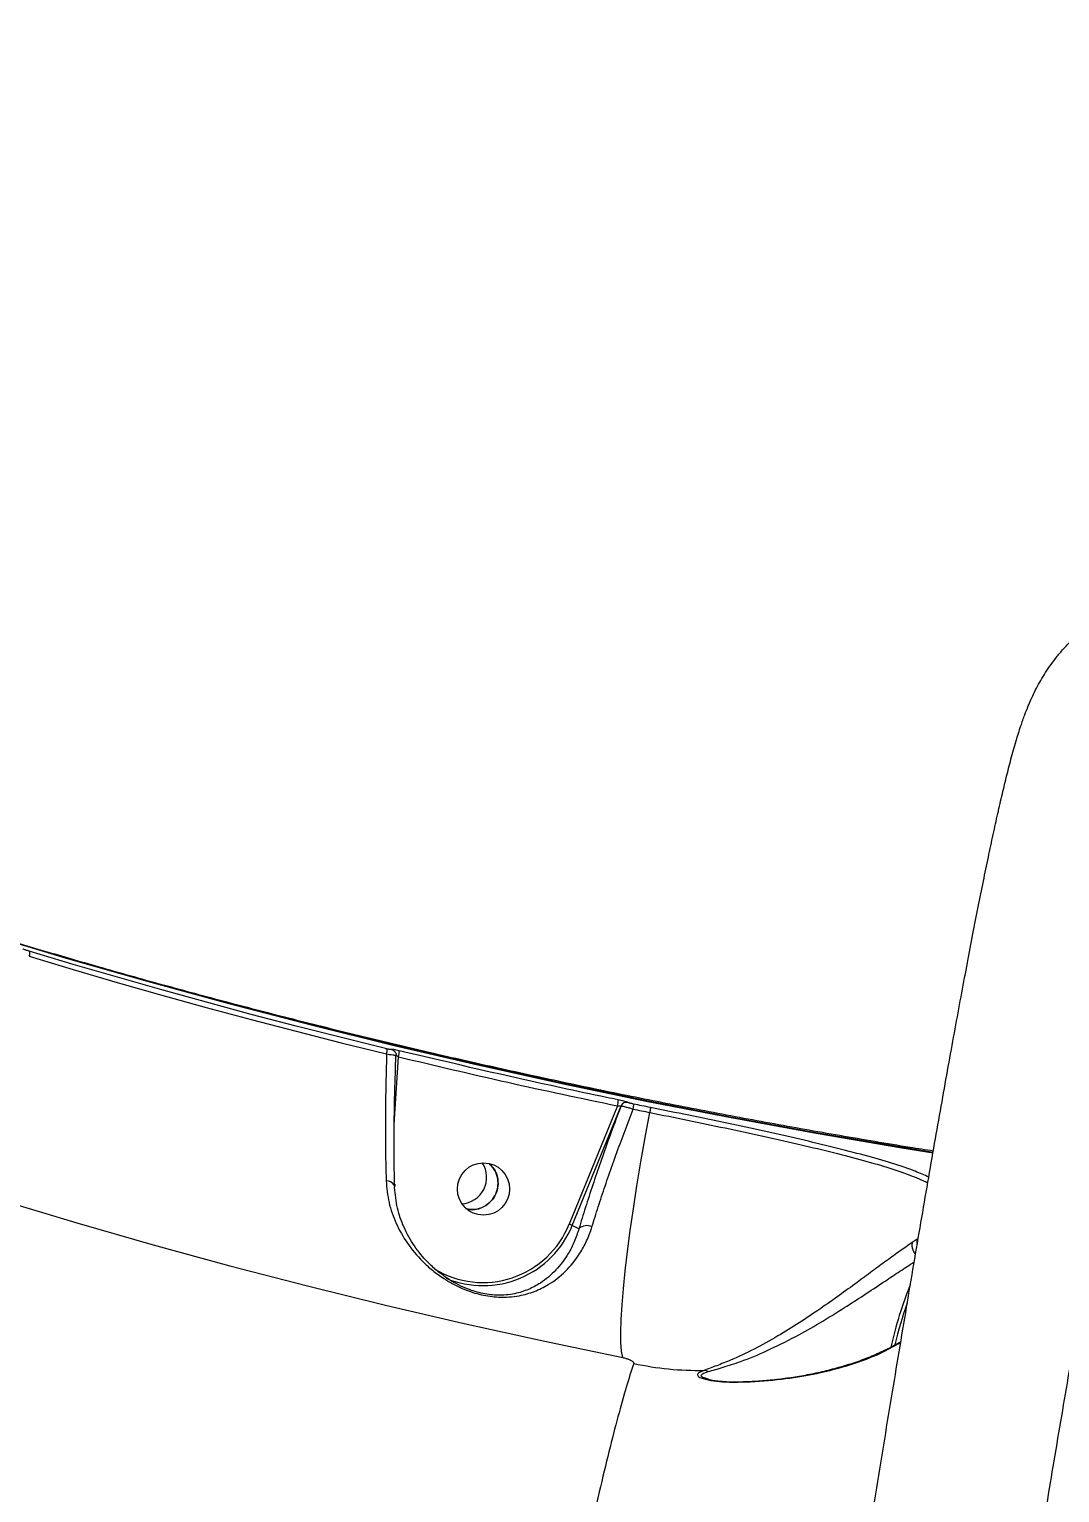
# Model space of a CAD drawing. Header units: millimetres. Extents: x -4781 to 5098, y -4410 to 4664.
# Drawn here: x -99 to 77.2, y -889.9 to -639.8 of the extents above; entities that cross this region are included whole.
import ezdxf

# ---------------------------------------------------------------- set-up
doc = ezdxf.new("R2010")
doc.units = ezdxf.units.MM
for name, color, linetype in [('DIKOM_ОБЪЕКТ', 7, 'Continuous'), ('DIKOM_РАЗМЕР_ЗОНА', 7, 'Continuous'), ('DIKOM_РАЗМЕР_ОБЪЕКТА', 7, 'Continuous')]:
    doc.layers.add(name, color=color, linetype=linetype)
doc.styles.add('style1', font='arial.ttf', dxfattribs={"width": 0.8})
doc.dimstyles.new('1-50', dxfattribs={"dimtxt": 300, "dimasz": 200, "dimexe": 100, "dimexo": 0, "dimgap": 100, "dimtad": 1, "dimtxsty": 'style1', "dimcen": 200, "dimclrd": 7, "dimclre": 7, "dimclrt": 7, "dimadec": 1, "dimazin": 2, "dimtfac": 1, "dimtmove": 0, "dimatfit": 2, "dimfxl": 0, "dimlwd": 25, "dimlwe": 18, "dimarcsym": 0})

# ---------------------------------------------------------------- blocks, each defined once
blk = doc.blocks.new('*D54')
at = {"layer": 'Defpoints', "color": 0, "transparency": 16777216}
for p in [(2534.93, 1098.4), (-3331.22, 763.4), (2534.93, -3200.56)]:
    blk.add_point(p, dxfattribs=at)
at = {"layer": 'DIKOM_РАЗМЕР_ОБЪЕКТА', "color": 7, "lineweight": 18, "transparency": 16777216}
for p, q in [((2534.93, 1098.4), (2534.93, -3300.56)), ((-3331.22, 763.4), (-3331.22, -3300.56))]:
    blk.add_line(p, q, dxfattribs=at)
at = {"layer": 'DIKOM_РАЗМЕР_ОБЪЕКТА', "color": 7, "lineweight": 25, "transparency": 16777216}
blk.add_line((-3131.22, -3200.56), (2334.93, -3200.56), dxfattribs=at)
at = {"layer": 'DIKOM_РАЗМЕР_ОБЪЕКТА', "color": 7, "transparency": 16777216}
for points in [[(-3131.22, -3167.23), (-3131.22, -3233.9), (-3331.22, -3200.56)], [(2334.93, -3167.23), (2334.93, -3233.9), (2534.93, -3200.56)]]:
    blk.add_solid(points, dxfattribs=at)
at = {"layer": 'DIKOM_РАЗМЕР_ОБЪЕКТА', "color": 7, "transparency": 16777216, "insert": (941.13, -2947.39), "char_height": 300, "attachment_point": 5, "style": 'style1'}
blk.add_mtext('5870', dxfattribs=at)
blk = doc.blocks.new('*D55')
at = {"layer": 'Defpoints', "color": 0, "transparency": 16777216}
for p in [(-169.77, 3162.36), (761.57, -2110.65), (3503.66, -2110.65)]:
    blk.add_point(p, dxfattribs=at)
at = {"layer": 'DIKOM_РАЗМЕР_ОБЪЕКТА', "color": 7, "lineweight": 18, "transparency": 16777216}
for p, q in [((-169.77, 3162.36), (3603.66, 3162.36)), ((761.57, -2110.65), (3603.66, -2110.65))]:
    blk.add_line(p, q, dxfattribs=at)
at = {"layer": 'DIKOM_РАЗМЕР_ОБЪЕКТА', "color": 7, "lineweight": 25, "transparency": 16777216}
blk.add_line((3503.66, 2962.36), (3503.66, -1910.65), dxfattribs=at)
at = {"layer": 'DIKOM_РАЗМЕР_ОБЪЕКТА', "color": 7, "transparency": 16777216}
for points in [[(3470.33, 2962.36), (3537, 2962.36), (3503.66, 3162.36)], [(3470.33, -1910.65), (3537, -1910.65), (3503.66, -2110.65)]]:
    blk.add_solid(points, dxfattribs=at)
at = {"layer": 'DIKOM_РАЗМЕР_ОБЪЕКТА', "color": 7, "transparency": 16777216, "insert": (3250.49, 1115.85), "char_height": 300, "attachment_point": 5, "rotation": 90, "style": 'style1'}
blk.add_mtext('5270', dxfattribs=at)
blk = doc.blocks.new('*D57')
at = {"layer": 'Defpoints', "color": 0, "transparency": 16777216}
for p in [(4034.06, 1180.11), (-4781.22, 856.14), (4034.06, -4310.06)]:
    blk.add_point(p, dxfattribs=at)
at = {"layer": 'DIKOM_РАЗМЕР_ЗОНА', "color": 7, "lineweight": 18, "transparency": 16777216}
for p, q in [((4034.06, 1180.11), (4034.06, -4410.06)), ((-4781.22, 856.14), (-4781.22, -4410.06))]:
    blk.add_line(p, q, dxfattribs=at)
at = {"layer": 'DIKOM_РАЗМЕР_ЗОНА', "color": 7, "lineweight": 25, "transparency": 16777216}
blk.add_line((-4581.22, -4310.06), (3834.06, -4310.06), dxfattribs=at)
at = {"layer": 'DIKOM_РАЗМЕР_ЗОНА', "color": 7, "transparency": 16777216}
for points in [[(-4581.22, -4276.72), (-4581.22, -4343.39), (-4781.22, -4310.06)], [(3834.06, -4276.72), (3834.06, -4343.39), (4034.06, -4310.06)]]:
    blk.add_solid(points, dxfattribs=at)
at = {"layer": 'DIKOM_РАЗМЕР_ЗОНА', "color": 7, "transparency": 16777216, "insert": (-1490.8, -4056.88), "char_height": 300, "attachment_point": 5, "style": 'style1'}
blk.add_mtext('8820', dxfattribs=at)

msp = doc.modelspace()

# ---------------------------------------------------------------- linework, layer by layer
at = {"layer": 'DIKOM_ОБЪЕКТ', "color": 7, "linetype": 'Continuous', "lineweight": 15}
for p, q in [((-38.084, -813.955), (-37.85, -814.014)), ((-37.043, -814.141), (-37.04, -814.143)), ((-36.589, -826.94), (-35.878, -815.379)), ((1.567, -823.758), (-6.68, -843.958)), ((-6.16, -844.175), (2.171, -823.769)), ((2.171, -823.769), (2.173, -823.772)), ((3.299, -823.17), (3.296, -823.167)), ((-36.501, -837.139), (-36.491, -837.501)), ((-23.726, -841.474), (-24.413, -841.295)), ((-5.03, -844.749), (-6.16, -844.175)), ((52.781, -846.552), (51.941, -847.125)), ((17.086, -870.433), (16.884, -870.378))]:
    msp.add_line(p, q, dxfattribs=at)
at = {"layer": 'DIKOM_ОБЪЕКТ', "color": 7, "linetype": 'Continuous', "lineweight": 15, "flags": 128}
for points in [[(-170.432, -772.486), (-159.746, -776.468), (-146.645, -781.164), (-133.377, -785.721), (-119.952, -790.133), (-106.378, -794.4), (-92.664, -798.516), (-78.82, -802.481), (-64.854, -806.291), (-50.776, -809.944), (-36.594, -813.437), (-22.318, -816.769), (-7.958, -819.936), (6.477, -822.938), (20.979, -825.771), (35.536, -828.435), (50.141, -830.927), (55.494, -831.795)], [(55.507, -831.719), (50.105, -830.843), (35.457, -828.343), (20.855, -825.672), (6.31, -822.83), (-8.169, -819.819), (-22.573, -816.643), (-36.891, -813.301), (-51.116, -809.797), (-65.237, -806.133), (-79.245, -802.311), (-93.131, -798.335), (-106.886, -794.205), (-120.5, -789.927), (-133.966, -785.501), (-147.274, -780.931), (-160.415, -776.22), (-163.939, -774.922)], [(-37.836, -814.02), (-45.597, -812.104), (-53.327, -810.14), (-61.024, -808.127), (-68.687, -806.065), (-76.314, -803.955), (-83.903, -801.799), (-91.454, -799.595), (-98.963, -797.344)], [(-98.972, -798.218), (-91.468, -800.467), (-83.923, -802.669), (-76.339, -804.825), (-68.718, -806.933), (-61.061, -808.993), (-53.369, -811.005), (-45.645, -812.968), (-37.889, -814.882)], [(2.454, -866.759), (2.263, -865.666), (2.156, -864.209), (2.134, -862.398), (2.197, -860.248), (2.345, -857.776), (2.576, -855.001), (2.888, -851.944), (3.28, -848.629), (3.748, -845.083), (4.288, -841.332), (4.897, -837.405), (5.569, -833.335), (6.3, -829.151), (7.083, -824.888)], [(4.245, -824.31), (4.6, -824.383), (4.954, -824.455), (5.309, -824.528), (5.664, -824.6), (6.019, -824.672), (6.374, -824.744), (6.728, -824.816), (7.083, -824.888)], [(7.168, -824.033), (6.813, -823.961), (6.458, -823.889), (6.103, -823.817), (5.748, -823.745), (5.393, -823.673), (5.038, -823.6), (4.683, -823.528), (4.328, -823.455)], [(-138.32, -828.606), (-129.158, -831.729), (-116.52, -835.877), (-103.743, -839.888), (-90.836, -843.76), (-77.807, -847.49), (-64.664, -851.075), (-51.416, -854.514), (-38.072, -857.804), (-24.639, -860.943), (-11.128, -863.929), (2.454, -866.759)], [(-36.519, -837.703), (-36.503, -837.51), (-36.504, -837.502)]]:
    msp.add_lwpolyline(points, dxfattribs=at)
at = {"layer": 'DIKOM_ОБЪЕКТ', "color": 7, "linetype": 'Continuous', "lineweight": 15}
msp.add_circle((-21.335, -837.97), 4.471, dxfattribs=at)
for centre, radius, start, end in [((-99.953, -797.771), 1.078, 335.49898, 23.3367), ((-39.377, -814.359), 1.577, 340.6169, 12.37652), ((-37.273, -815.088), 0.975, 49.41043, 76.34239), ((-37.272, -815.095), 0.98, 50.00604, 76.29828), ((-37.277, -815.092), 0.98, 31.26344, 49.41174), ((-38.109, -814.592), 2.366, 340.56787, 5.88159), ((-0.747, -823.041), 2.422, 342.77403, 7.60172), ((3.1, -824.153), 1.005, 78.7135, 157.57371), ((3.102, -824.155), 1.004, 78.67986, 157.60735), ((1.777, -823.639), 2.558, 344.78155, 4.11691), ((-25.316, -835.981), 4.519, 272.86137, 33.25094), ((-37.951, -838.127), 1.576, 23.35863, 91.01679), ((-21.457, -838.021), 15.924, 238.86314, 338.11211), ((-21.421, -838.018), 16.456, 247.51048, 338.0282), ((-13.427, -860.816), 18.158, 66.41143, 68.18939), ((-3.67, -846.257), 2.031, 64.52483, 132.06114), ((54.534, -846.974), 1.803, 166.44148, 193.2274), ((116.85, -880.557), 70.322, 158.10115, 167.20278), ((118.85, -881.129), 71.802, 160.73673, 166.68952), ((15.303, -818.006), 50.951, 257.56585, 271.1708), ((16.193, -870.655), 1.716, 60.1043, 84.96428)]:
    msp.add_arc(centre, radius, start, end, dxfattribs=at)
for points, knots in [([(-36.854, -1769.695), (-36.93, -1769.694), (-38.048, -1769.681), (-40.182, -1769.355), (-43.186, -1768.706), (-46.047, -1767.745), (-48.739, -1766.543), (-51.239, -1765.122), (-53.529, -1763.52), (-55.592, -1761.779), (-57.418, -1759.944), (-59.001, -1758.064), (-60.346, -1756.187), (-61.471, -1754.351), (-62.396, -1752.584), (-63.149, -1750.903), (-63.759, -1749.31), (-64.252, -1747.798), (-64.65, -1746.35), (-64.972, -1744.949), (-65.232, -1743.566), (-65.443, -1742.168), (-65.612, -1740.705), (-65.746, -1739.089), (-65.848, -1737.144), (-65.902, -1734.591), (-65.879, -1731.615), (-65.785, -1728.301), (-65.64, -1724.9), (-65.445, -1721.266), (-65.199, -1717.341), (-64.911, -1713.218), (-64.581, -1708.866), (-64.208, -1704.254), (-63.794, -1699.393), (-63.337, -1694.27), (-62.839, -1688.877), (-62.299, -1683.209), (-61.718, -1677.281), (-61.095, -1671.09), (-60.433, -1664.641), (-59.729, -1657.918), (-58.985, -1650.936), (-58.203, -1643.718), (-57.386, -1636.284), (-56.532, -1628.622), (-55.64, -1620.718), (-54.709, -1612.56), (-53.74, -1604.164), (-52.735, -1595.542), (-51.693, -1586.694), (-50.615, -1577.616), (-49.504, -1568.338), (-48.36, -1558.863), (-47.184, -1549.2), (-45.974, -1539.327), (-44.731, -1529.259), (-43.46, -1519.023), (-42.162, -1508.645), (-40.839, -1498.127), (-39.487, -1487.446), (-38.106, -1476.595), (-36.697, -1465.583), (-35.262, -1454.435), (-33.802, -1443.15), (-32.317, -1431.725), (-30.809, -1420.184), (-29.281, -1408.547), (-27.735, -1396.824), (-26.169, -1385.006), (-24.583, -1373.09), (-22.979, -1361.097), (-21.361, -1349.047), (-19.731, -1336.959), (-18.091, -1324.845), (-16.437, -1312.688), (-14.768, -1300.468), (-13.083, -1288.174), (-11.382, -1275.822), (-9.669, -1263.429), (-7.945, -1251.01), (-6.214, -1238.583), (-4.477, -1226.166), (-2.737, -1213.776), (-0.997, -1201.431), (0.742, -1189.147), (2.477, -1176.939), (4.206, -1164.816), (5.935, -1152.751), (7.666, -1140.716), (9.401, -1128.698), (11.138, -1116.719), (12.871, -1104.817), (14.594, -1093.027), (16.304, -1081.383), (18.002, -1069.864), (19.691, -1058.454), (21.373, -1047.144), (23.044, -1035.96), (24.702, -1024.911), (26.347, -1013.995), (27.981, -1003.208), (29.599, -992.582), (31.199, -982.124), (32.781, -971.834), (34.349, -961.69), (35.899, -951.715), (37.426, -941.942), (38.926, -932.406), (40.397, -923.104), (41.845, -914.002), (43.273, -905.091), (44.677, -896.383), (46.055, -887.9), (47.407, -879.641), (48.732, -871.603), (50.029, -863.805), (51.295, -856.261), (52.53, -848.968), (53.737, -841.91), (54.915, -835.091), (56.061, -828.536), (57.171, -822.261), (58.243, -816.279), (59.283, -810.556), (60.292, -805.091), (61.27, -799.882), (62.214, -794.947), (63.126, -790.281), (64.006, -785.879), (64.858, -781.73), (65.68, -777.845), (66.478, -774.209), (67.258, -770.799), (68.035, -767.568), (68.838, -764.435), (69.643, -761.559), (70.409, -759.111), (71.099, -757.15), (71.72, -755.565), (72.326, -754.165), (72.974, -752.812), (73.682, -751.475), (74.473, -750.13), (75.37, -748.758), (76.4, -747.349), (77.59, -745.899), (78.971, -744.416), (80.567, -742.92), (82.393, -741.444), (84.454, -740.032), (86.741, -738.735), (89.227, -737.601), (91.879, -736.674), (94.657, -735.986), (97.618, -735.549), (100.714, -735.397), (103.869, -735.611), (106, -735.893), (107.041, -736.174), (107.085, -736.186)], [0, 0, 0, 0, 0.000151, 0.00223, 0.0042696, 0.0062729, 0.0082427, 0.0101806, 0.0120874, 0.0139624, 0.0158039, 0.0176105, 0.0193842, 0.0211337, 0.0228783, 0.0246422, 0.0264565, 0.028365, 0.0304198, 0.0326837, 0.0352357, 0.0381802, 0.0416652, 0.0459232, 0.0513732, 0.0589811, 0.069377, 0.078335, 0.0867504, 0.095661, 0.1041653, 0.1124021, 0.1206195, 0.1287105, 0.1367364, 0.14472, 0.1526794, 0.1606293, 0.1685839, 0.1764553, 0.1843488, 0.1922583, 0.2001663, 0.2080499, 0.215891, 0.2236759, 0.2314967, 0.2393438, 0.2471807, 0.2550153, 0.2628543, 0.270704, 0.278571, 0.2863859, 0.2942074, 0.3020537, 0.3099096, 0.3177568, 0.325578, 0.3333602, 0.341147, 0.3489786, 0.3568001, 0.3646187, 0.3724413, 0.3802741, 0.388123, 0.3959439, 0.403746, 0.4115617, 0.4193846, 0.4272063, 0.4350177, 0.4428123, 0.4505806, 0.458333, 0.4661166, 0.4739269, 0.4817579, 0.4896044, 0.497461, 0.5053219, 0.5131805, 0.5210299, 0.5288655, 0.5366814, 0.5444723, 0.552234, 0.5599766, 0.5677579, 0.57558, 0.583425, 0.5912768, 0.5991142, 0.6069199, 0.61468, 0.6224807, 0.6302924, 0.6380976, 0.6459045, 0.6537178, 0.6615451, 0.6693981, 0.6772014, 0.6850255, 0.6928827, 0.7007532, 0.7086123, 0.7164371, 0.7242111, 0.7319943, 0.7398302, 0.7476586, 0.7554876, 0.763323, 0.7711721, 0.7790431, 0.786879, 0.794712, 0.8025837, 0.8104761, 0.8183714, 0.8262467, 0.8340873, 0.8419157, 0.8498342, 0.8577591, 0.8657007, 0.8736726, 0.8816902, 0.8897718, 0.8979486, 0.9061514, 0.914523, 0.9231335, 0.9321431, 0.9419775, 0.9502003, 0.9559221, 0.9600006, 0.963415, 0.9663041, 0.9688088, 0.9710356, 0.9730671, 0.9749691, 0.9767959, 0.978592, 0.980386, 0.982198, 0.9840412, 0.9859173, 0.9878199, 0.9897406, 0.9916722, 0.9936097, 0.9957469, 0.9978486, 0.9999095, 1, 1, 1, 1]), ([(-36.853, -1769.662), (-36.876, -1769.674), (-37.108, -1769.803), (-37.448, -1769.21), (-37.85, -1767.772), (-38.111, -1765.278), (-38.242, -1761.874), (-38.238, -1757.57), (-38.106, -1752.407), (-37.852, -1746.427), (-37.475, -1739.594), (-36.969, -1731.847), (-36.33, -1723.16), (-35.554, -1713.526), (-34.649, -1703.049), (-33.626, -1691.857), (-32.49, -1679.987), (-31.248, -1667.489), (-29.891, -1654.276), (-28.409, -1640.239), (-26.799, -1625.369), (-25.06, -1609.673), (-23.213, -1593.326), (-21.279, -1576.528), (-19.265, -1559.322), (-17.178, -1541.757), (-15.001, -1523.695), (-12.718, -1504.992), (-10.326, -1485.658), (-7.828, -1465.711), (-5.253, -1445.375), (-2.629, -1424.889), (0.038, -1404.29), (2.74, -1383.621), (5.498, -1362.728), (8.334, -1341.447), (11.247, -1319.802), (14.233, -1297.822), (17.259, -1275.761), (20.445, -1252.752), (23.791, -1228.828), (27.293, -1204.047), (30.84, -1179.201), (34.424, -1154.353), (38.037, -1129.566), (41.459, -1106.321), (44.685, -1084.62), (47.713, -1064.434), (50.719, -1044.573), (53.726, -1024.888), (56.728, -1005.424), (59.721, -986.223), (62.668, -967.508), (65.534, -949.502), (68.317, -932.217), (71.014, -915.656), (73.648, -899.673), (76.24, -884.154), (78.782, -869.148), (81.269, -854.694), (83.672, -840.964), (85.964, -828.105), (88.146, -816.118), (90.216, -804.991), (92.192, -794.639), (94.085, -784.989), (95.891, -776.092), (97.602, -767.981), (99.196, -760.758), (100.655, -754.496), (101.98, -749.183), (103.176, -744.79), (104.251, -741.279), (105.218, -738.619), (106.059, -736.917), (106.678, -736.123), (106.96, -736.255), (107.054, -736.298)], [0, 0, 0, 0, 0.001385, 0.0145913, 0.0281764, 0.0417742, 0.0553719, 0.0689572, 0.0821837, 0.0954217, 0.1086596, 0.1218861, 0.1354982, 0.1491226, 0.1627472, 0.1763591, 0.1895868, 0.2028259, 0.2160651, 0.2292927, 0.2429051, 0.2565298, 0.2701545, 0.2837669, 0.2969774, 0.3101992, 0.323421, 0.3366318, 0.3502248, 0.3638303, 0.3774357, 0.3910292, 0.4042406, 0.4174639, 0.4306869, 0.4438986, 0.457494, 0.4711015, 0.4847095, 0.4983047, 0.5135873, 0.5288791, 0.5441619, 0.5597746, 0.5753967, 0.5910095, 0.6042386, 0.6174788, 0.6307192, 0.6439481, 0.6575615, 0.6711873, 0.6848134, 0.6984266, 0.711633, 0.7248506, 0.7380683, 0.7512746, 0.764863, 0.778464, 0.792065, 0.8056534, 0.8188814, 0.8321208, 0.8453601, 0.858588, 0.8722021, 0.8858288, 0.8994554, 0.9130696, 0.926293, 0.9395278, 0.9527626, 0.9659858, 0.9795953, 0.9932172, 1, 1, 1, 1]), ([(-98.963, -797.344), (-98.965, -797.343), (-99.067, -797.311), (-99.28, -797.246), (-99.547, -797.155), (-99.785, -797.071), (-99.98, -796.995), (-100.054, -796.96), (-100.09, -796.943)], [0, 0, 0, 0, 0.0043691, 0.219822, 0.4356105, 0.5682683, 0.7938985, 1, 1, 1, 1]), ([(-96.296, -797.319), (-93.286, -798.201), (-86.671, -800.139), (-76.293, -803.037), (-65.194, -806.03), (-53.956, -808.938), (-42.596, -811.761), (-31.121, -814.493), (-19.542, -817.133), (-7.869, -819.674), (3.889, -822.115), (15.721, -824.454), (27.617, -826.688), (39.567, -828.806), (48.885, -830.39), (54.224, -831.228), (55.556, -831.437)], [0, 0, 0, 0, 0.0627394, 0.1378768, 0.2132215, 0.2887576, 0.3644691, 0.4403401, 0.5163548, 0.5924967, 0.6687494, 0.7450987, 0.8215275, 0.8980205, 0.9745616, 1, 1, 1, 1]), ([(-37.889, -814.882), (-37.947, -816.855), (-38.055, -820.485), (-38.114, -825.637), (-38.114, -830.993), (-38.028, -834.505), (-37.979, -836.551)], [0, 0, 0, 0, 0.2580709, 0.4749979, 0.6940771, 1, 1, 1, 1]), ([(-37.889, -814.882), (-37.715, -814.909), (-37.327, -814.968), (-36.893, -815.039), (-36.536, -815.1), (-36.307, -815.147), (-36.264, -815.162), (-36.292, -815.164), (-36.295, -815.164)], [0, 0, 0, 0, 0.1805017, 0.4029158, 0.5309848, 0.7496125, 0.9663916, 1, 1, 1, 1]), ([(-37.04, -814.143), (-37.038, -814.145), (-37.025, -814.157), (-37.046, -814.169), (-37.162, -814.159), (-37.34, -814.13), (-37.557, -814.086), (-37.75, -814.041), (-37.836, -814.02)], [0, 0, 0, 0, 0.0340155, 0.2522557, 0.4705307, 0.5979376, 0.8193393, 1, 1, 1, 1]), ([(-35.755, -814.349), (-35.92, -814.311), (-36.249, -814.233), (-36.661, -814.15), (-36.946, -814.108), (-37.065, -814.108), (-37.049, -814.131), (-37.043, -814.141)], [0, 0, 0, 0, 0.2182461, 0.4367492, 0.6530161, 0.8657398, 1, 1, 1, 1]), ([(-36.643, -814.346), (-36.585, -814.4), (-36.455, -814.523), (-36.322, -814.793), (-36.256, -815.026), (-36.282, -815.151), (-36.285, -815.161)], [0, 0, 0, 0, 0.2618953, 0.5898042, 0.9655363, 1, 1, 1, 1]), ([(1.654, -822.72), (1.007, -822.587), (-2.23, -821.923), (-14.737, -819.296), (-26.533, -816.52), (-35.755, -814.349)], [0, 0, 0, 0, 0.0517093, 0.2585524, 1, 1, 1, 1]), ([(-36.527, -837.314), (-36.551, -836.185), (-36.602, -833.798), (-36.618, -829.898), (-36.588, -825.693), (-36.497, -820.778), (-36.369, -817.224), (-36.295, -815.164)], [0, 0, 0, 0, 0.1670281, 0.353068, 0.5445532, 0.7360296, 1, 1, 1, 1]), ([(-36.259, -815.161), (-36.23, -815.174), (-36.173, -815.201), (-36.035, -815.281), (-35.931, -815.346), (-35.878, -815.379)], [0, 0, 0, 0, 0.3182298, 0.6537529, 1, 1, 1, 1]), ([(-35.878, -815.379), (-29.657, -816.86), (-17.215, -819.824), (-4.695, -822.446), (1.567, -823.758)], [0, 0, 0, 0, 0.4999175, 1, 1, 1, 1]), ([(2.173, -823.772), (1.453, -825.688), (0.226, -828.953), (-1.368, -833.449), (-2.691, -837.331), (-3.93, -841.13), (-4.663, -843.543), (-5.03, -844.749)], [0, 0, 0, 0, 0.2590629, 0.4416267, 0.6241929, 0.8121048, 1, 1, 1, 1]), ([(-2.796, -844.424), (-2.447, -843.298), (-1.749, -841.047), (-0.552, -837.44), (0.751, -833.682), (2.124, -829.891), (3.302, -826.752), (4.01, -824.919), (4.245, -824.31)], [0, 0, 0, 0, 0.1828023, 0.3655997, 0.5537352, 0.7418997, 0.9141838, 1, 1, 1, 1]), ([(1.567, -823.758), (1.631, -823.751), (1.757, -823.737), (1.934, -823.729), (2.074, -823.734), (2.152, -823.749), (2.165, -823.764), (2.171, -823.769)], [0, 0, 0, 0, 0.23176039, 0.45614789, 0.66915215, 0.87222744, 1, 1, 1, 1]), ([(3.296, -823.167), (3.278, -823.155), (3.232, -823.125), (3.015, -823.05), (2.639, -822.945), (2.163, -822.828), (1.824, -822.756), (1.654, -822.72)], [0, 0, 0, 0, 0.1342565, 0.34695, 0.5632216, 0.7817483, 1, 1, 1, 1]), ([(2.173, -823.772), (2.221, -823.778), (2.32, -823.789), (2.658, -823.868), (3.093, -823.982), (3.609, -824.123), (4.032, -824.248), (4.245, -824.31)], [0, 0, 0, 0, 0.2044326, 0.4300772, 0.5634487, 0.7803209, 1, 1, 1, 1]), ([(4.328, -823.455), (4.326, -823.455), (4.219, -823.431), (4, -823.386), (3.741, -823.321), (3.525, -823.26), (3.361, -823.207), (3.319, -823.182), (3.299, -823.17)], [0, 0, 0, 0, 0.0043624, 0.2198102, 0.4355738, 0.568258, 0.7938238, 1, 1, 1, 1]), ([(7.168, -824.033), (7.175, -824.054), (7.188, -824.097), (7.175, -824.294), (7.141, -824.563), (7.103, -824.779), (7.083, -824.888)], [0, 0, 0, 0, 0.250003, 0.4999221, 0.750164, 1, 1, 1, 1]), ([(7.083, -824.888), (9.241, -825.326), (13.544, -826.201), (19.974, -827.543), (26.249, -828.89), (32.261, -830.234), (37.912, -831.577), (43.087, -832.914), (47.681, -834.252), (51.626, -835.573), (53.627, -836.454), (54.607, -836.886)], [0, 0, 0, 0, 0.1120596, 0.2234452, 0.3348631, 0.4469209, 0.558111, 0.6701177, 0.7816864, 0.8930686, 1, 1, 1, 1]), ([(54.773, -835.926), (54.028, -835.599), (52.232, -834.813), (48.518, -833.577), (43.848, -832.214), (38.574, -830.849), (32.819, -829.481), (26.691, -828.109), (20.3, -826.738), (13.749, -825.371), (9.363, -824.479), (7.168, -824.033)], [0, 0, 0, 0, 0.08171201, 0.19674947, 0.31142014, 0.42618196, 0.54114828, 0.6560058, 0.77033634, 0.88507171, 1, 1, 1, 1]), ([(-220.445, -1345.401), (-217.122, -1340.23), (-210.475, -1329.89), (-200.787, -1313.798), (-191.33, -1297.309), (-181.831, -1279.826), (-172.382, -1261.412), (-163.061, -1242.088), (-154.124, -1222.324), (-145.624, -1202.17), (-137.609, -1181.688), (-130.338, -1161.543), (-123.806, -1141.803), (-117.99, -1122.525), (-112.727, -1103.176), (-108.065, -1083.821), (-104.037, -1064.529), (-100.663, -1045.314), (-97.992, -1026.263), (-96.047, -1007.362), (-94.883, -988.912), (-94.514, -971.348), (-94.894, -954.775), (-95.958, -939.196), (-97.721, -924.163), (-100.202, -909.752), (-103.404, -896.027), (-107.228, -883.366), (-111.625, -871.764), (-116.544, -861.207), (-122.07, -851.424), (-128.266, -842.59), (-133.142, -836.525), (-136.092, -833.754), (-136.591, -833.286)], [0, 0, 0, 0, 0.0290598, 0.0581195, 0.0874691, 0.116818, 0.1492627, 0.1817324, 0.2141767, 0.2475775, 0.2810061, 0.3144067, 0.3458307, 0.3772781, 0.4087018, 0.4410326, 0.4733893, 0.5057195, 0.5392195, 0.5727195, 0.6067007, 0.640682, 0.6725975, 0.704538, 0.7364543, 0.7693, 0.802173, 0.8350192, 0.8663578, 0.8977189, 0.9290576, 0.9612416, 0.9934495, 1, 1, 1, 1]), ([(-20.394, -833.626), (-20.094, -833.914), (-19.429, -834.551), (-18.891, -835.91), (-18.783, -837.434), (-19.195, -838.92), (-20.07, -840.187), (-21.31, -841.089), (-22.597, -841.499), (-23.412, -841.481), (-23.726, -841.474)], [0, 0, 0, 0, 0.11101963, 0.24517124, 0.37935927, 0.51349146, 0.64765797, 0.7818392, 0.9160038, 1, 1, 1, 1]), ([(-21.278, -840.981), (-20.853, -840.703), (-20.003, -840.148), (-19.164, -838.841), (-18.774, -837.355), (-18.911, -835.832), (-19.461, -834.503), (-20.119, -833.892), (-20.407, -833.624)], [0, 0, 0, 0, 0.1729394, 0.3458723, 0.5188161, 0.691763, 0.8647248, 1, 1, 1, 1]), ([(-37.979, -836.551), (-37.863, -837.8), (-37.627, -840.333), (-36.341, -843.913), (-34.435, -847.295), (-32.25, -849.913), (-30.08, -851.878), (-28.302, -853.182), (-26.469, -854.265), (-24.353, -855.264), (-21.701, -856.118), (-19.06, -856.476), (-16.928, -856.447), (-14.832, -856.175), (-12.565, -855.516), (-9.888, -854.191), (-7.221, -852.112), (-5.108, -849.485), (-3.647, -846.86), (-3.081, -845.239), (-2.796, -844.424)], [0, 0, 0, 0, 0.0717888, 0.1456301, 0.2211672, 0.2985178, 0.3406375, 0.3832915, 0.4161004, 0.4496117, 0.4986438, 0.5477912, 0.5804504, 0.6139701, 0.6704358, 0.7283158, 0.8119518, 0.8980722, 0.9486864, 1, 1, 1, 1]), ([(-5.03, -844.749), (-5.277, -845.503), (-5.774, -847.021), (-7.04, -849.447), (-8.893, -851.925), (-11.214, -853.885), (-13.599, -855.172), (-15.583, -855.815), (-17.47, -856.101), (-19.354, -856.155), (-21.754, -855.843), (-24.143, -855.06), (-26.04, -854.147), (-27.69, -853.151), (-29.305, -851.941), (-31.257, -850.136), (-33.249, -847.707), (-34.976, -844.601), (-36.173, -841.261), (-36.403, -838.898), (-36.519, -837.703)], [0, 0, 0, 0, 0.0515563, 0.1037819, 0.1890758, 0.2766054, 0.3332151, 0.3909253, 0.4225553, 0.4549632, 0.5012713, 0.5475092, 0.5791772, 0.6117687, 0.6537262, 0.6963037, 0.7731245, 0.851625, 0.9249646, 1, 1, 1, 1]), ([(-24.397, -841.298), (-24.15, -841.371), (-23.421, -841.585), (-22.311, -841.434), (-21.565, -841.107), (-21.278, -840.981)], [0, 0, 0, 0, 0.2406091, 0.7076262, 1, 1, 1, 1]), ([(51.941, -847.125), (51.265, -847.586), (49.894, -848.522), (47.578, -850.201), (45.106, -852.02), (42.38, -854.033), (39.423, -856.187), (36.109, -858.528), (32.6, -860.881), (28.776, -863.25), (24.842, -865.416), (21.35, -867.045), (18.426, -868.195), (17.042, -868.694), (16.344, -868.946)], [0, 0, 0, 0, 0.0637947, 0.1293437, 0.1956944, 0.2634276, 0.3422592, 0.4227068, 0.5170784, 0.6134061, 0.725401, 0.8399975, 0.9193195, 1, 1, 1, 1]), ([(51.941, -847.125), (51.934, -847.154), (51.889, -847.336), (51.875, -847.733), (52.025, -848.33), (52.253, -848.823), (52.453, -849.053), (52.507, -849.115)], [0, 0, 0, 0, 0.0515694, 0.3198461, 0.6068782, 0.8939761, 1, 1, 1, 1]), ([(17.048, -869.168), (17.875, -868.934), (19.549, -868.462), (22.996, -867.334), (27.135, -865.645), (31.697, -863.38), (36.145, -860.86), (40.057, -858.447), (43.707, -856.083), (46.786, -854.036), (49.558, -852.196), (51.319, -851.04), (52.176, -850.503), (52.283, -850.436)], [0, 0, 0, 0, 0.0922261, 0.1866706, 0.3181485, 0.4530013, 0.5615979, 0.6728033, 0.7592209, 0.847762, 0.9178262, 0.9897218, 1, 1, 1, 1]), ([(21.779, -870.957), (22.88, -870.927), (26.206, -870.838), (31.155, -870.322), (36.905, -869.275), (42.286, -867.761), (46.8, -865.996), (49.04, -864.682), (49.976, -864.134)], [0, 0, 0, 0, 0.0820695, 0.2480049, 0.4142046, 0.6292903, 0.8451385, 1, 1, 1, 1]), ([(22.047, -870.889), (22.667, -870.878), (24.276, -870.85), (26.756, -870.683), (29.558, -870.4), (32.368, -869.996), (35.215, -869.467), (38.064, -868.812), (40.847, -868.026), (43.516, -867.119), (46.048, -866.086), (48.233, -865.049), (49.467, -864.329), (49.995, -864.02)], [0, 0, 0, 0, 0.0460813, 0.1195778, 0.1977257, 0.2814946, 0.3719367, 0.4705223, 0.5739345, 0.6816327, 0.794067, 0.9118684, 1, 1, 1, 1]), ([(2.454, -866.759), (2.554, -866.781), (2.763, -866.827), (3.15, -866.941), (3.554, -867.089), (4.025, -867.315), (4.251, -867.498), (4.344, -867.658), (4.337, -867.72), (4.332, -867.761)], [0, 0, 0, 0, 0.0767496, 0.1605475, 0.3174158, 0.4661352, 0.7625022, 0.8428371, 1, 1, 1, 1]), ([(4.332, -867.761), (3.915, -869.063), (3.08, -871.667), (1.662, -876.748), (0.125, -882.693), (-1.596, -889.821), (-3.505, -898.196), (-5.606, -907.909), (-7.85, -918.762), (-10.232, -930.772), (-12.744, -943.926), (-15.299, -957.793), (-17.879, -972.272), (-20.468, -987.253), (-23.133, -1003.144), (-25.867, -1019.931), (-28.658, -1037.578), (-31.505, -1056.091), (-34.398, -1075.437), (-37.341, -1095.667), (-40.291, -1116.495), (-43.182, -1137.416), (-45.992, -1158.236), (-48.718, -1178.86), (-51.44, -1199.865), (-54.152, -1221.19), (-56.849, -1242.768), (-59.459, -1263.996), (-61.981, -1284.808), (-64.412, -1305.151), (-66.809, -1325.479), (-69.166, -1345.714), (-71.48, -1365.83), (-72.96, -1378.901), (-73.7, -1385.434)], [0, 0, 0, 0, 0.0283336, 0.0566672, 0.0852828, 0.1138982, 0.1455323, 0.1771907, 0.2088241, 0.2413902, 0.2739831, 0.3065485, 0.3371873, 0.3678493, 0.3984874, 0.4300098, 0.461558, 0.4930807, 0.5257431, 0.5584058, 0.5915377, 0.6246696, 0.6557874, 0.6869299, 0.7180478, 0.7500729, 0.7821242, 0.81415, 0.844705, 0.8752822, 0.9058377, 0.937217, 0.9686207, 1, 1, 1, 1]), ([(16.344, -868.946), (15.981, -869.102), (15.322, -869.387), (15.158, -869.844), (15.848, -870.312), (17.424, -870.694), (19.515, -870.934), (21.019, -870.949), (21.779, -870.957)], [0, 0, 0, 0, 0.1672709, 0.3043257, 0.4416781, 0.6370343, 0.8167215, 1, 1, 1, 1]), ([(16.884, -870.378), (16.695, -870.332), (16.128, -870.194), (15.779, -869.878), (16.011, -869.503), (16.678, -869.287), (17.048, -869.168)], [0, 0, 0, 0, 0.1328623, 0.3992629, 0.6666428, 1, 1, 1, 1]), ([(16.877, -870.408), (16.95, -870.431), (17.172, -870.5), (17.819, -870.631), (18.829, -870.777), (20.242, -870.874), (21.374, -870.919), (22.017, -870.887), (22.039, -870.886)], [0, 0, 0, 0, 0.07838525, 0.23952964, 0.43404036, 0.69442064, 0.9893819, 1, 1, 1, 1]), ([(21.779, -870.957), (21.797, -870.948), (21.884, -870.905), (21.975, -870.902), (22.047, -870.9)], [0, 0, 0, 0, 0.2091376, 1, 1, 1, 1])]:
    msp.add_open_spline(points, degree=3, knots=knots, dxfattribs=at)

# ---------------------------------------------------------------- dimensions: what is measured, and where the dimension line sits
at = {"layer": 'DIKOM_РАЗМЕР_ЗОНА'}
dim = msp.add_linear_dim(base=(4034.06, -4310.056), p1=(-4781.222, 856.139), p2=(4034.06, 1180.105), text='8820', dimstyle='1-50', dxfattribs=at)
dim.commit()
dim.dimension.update_dxf_attribs({"geometry": '*D57', "text_midpoint": (-1490.8, -4310.056), "dimtype": 160})
at = {"layer": 'DIKOM_РАЗМЕР_ОБЪЕКТА'}
dim = msp.add_linear_dim(base=(3503.662, -2110.651), p1=(-169.773, 3162.356), p2=(761.574, -2110.651), angle=90, text='5270', dimstyle='1-50', dxfattribs=at)
dim.commit()
dim.dimension.update_dxf_attribs({"geometry": '*D55', "text_midpoint": (3503.662, 1115.846), "dimtype": 160})
dim = msp.add_linear_dim(base=(2534.928, -3200.563), p1=(-3331.222, 763.397), p2=(2534.928, 1098.401), text='5870', dimstyle='1-50', dxfattribs=at)
dim.commit()
dim.dimension.update_dxf_attribs({"geometry": '*D54', "text_midpoint": (941.132, -3200.563), "dimtype": 160})

doc.saveas('drawing.dxf')
